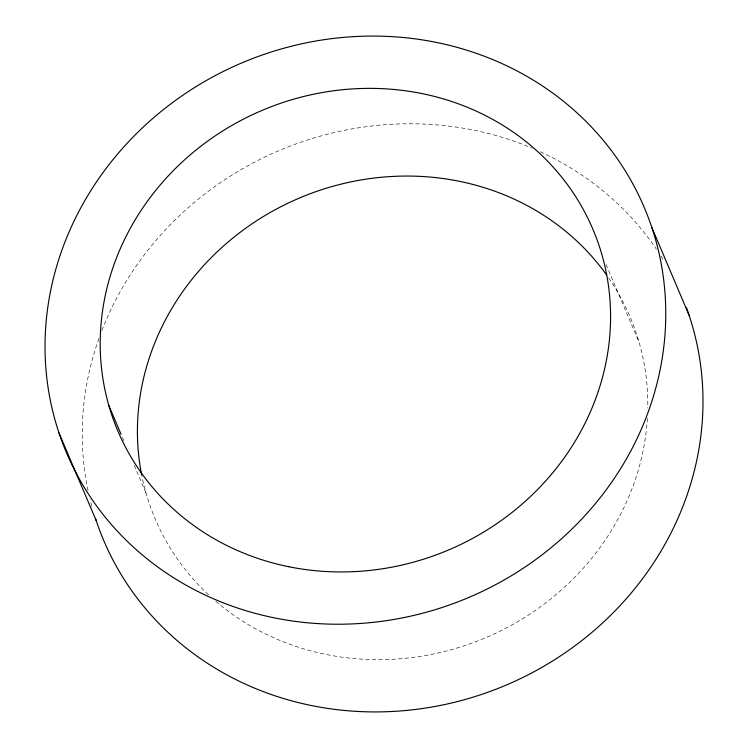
<?xml version="1.0" encoding="UTF-8"?>
<svg xmlns="http://www.w3.org/2000/svg" width="748" height="748" viewBox="0 0 748 748"><rect width="100%" height="100%" fill="white"/><g stroke="black" fill="none" stroke-linecap="round" stroke-linejoin="round"><path stroke-width="0.56" stroke-dasharray="3.74 2.81" d="M606.048 264.502L639.194 342.575M122.429 437.505L123.794 440.722M134.229 465.312L146.038 493.119M608.694 277.966A258.051 238.752 -23 0 1 647.777 408.025M647.385 418.347A258.051 238.752 -23 0 1 485.508 637.782A258.051 238.752 -23 0 1 215.387 600.943M208.524 594.791A258.051 238.752 -23 0 1 141.924 476.289M91.854 506.293A313.842 290.374 -23 0 1 90.115 499.589M88.049 490.548A313.842 290.374 -23 0 1 99.026 338.133M101.868 330.494A313.842 290.374 -23 0 1 531.922 148.095M540.365 151.816A313.842 290.374 -23 0 1 656.454 249.243M660.933 256.059A313.842 290.374 -23 0 1 664.009 261.033"/><path stroke-width="1.12" d="M651.826 227.448A313.842 290.374 -23 0 1 286.821 620.139A313.842 290.374 -23 0 1 127.525 142.859A313.842 290.374 -23 0 1 651.826 227.448L689.048 315.151M108.806 405.425L121.064 434.298M58.952 432.849L96.174 520.552M141.69 475.148A258.051 238.752 -23 0 1 298.097 198.603A258.051 238.752 -23 0 1 606.703 275.124M686.365 307.484A313.842 290.374 -23 0 1 487.565 692.358A313.842 290.374 -23 0 1 95.463 518.383M289.055 566.788A258.051 238.752 -23 0 0 601.962 254.881A258.051 238.752 -23 0 0 175.144 168.796A258.051 238.752 -23 0 0 289.055 566.788"/></g></svg>
